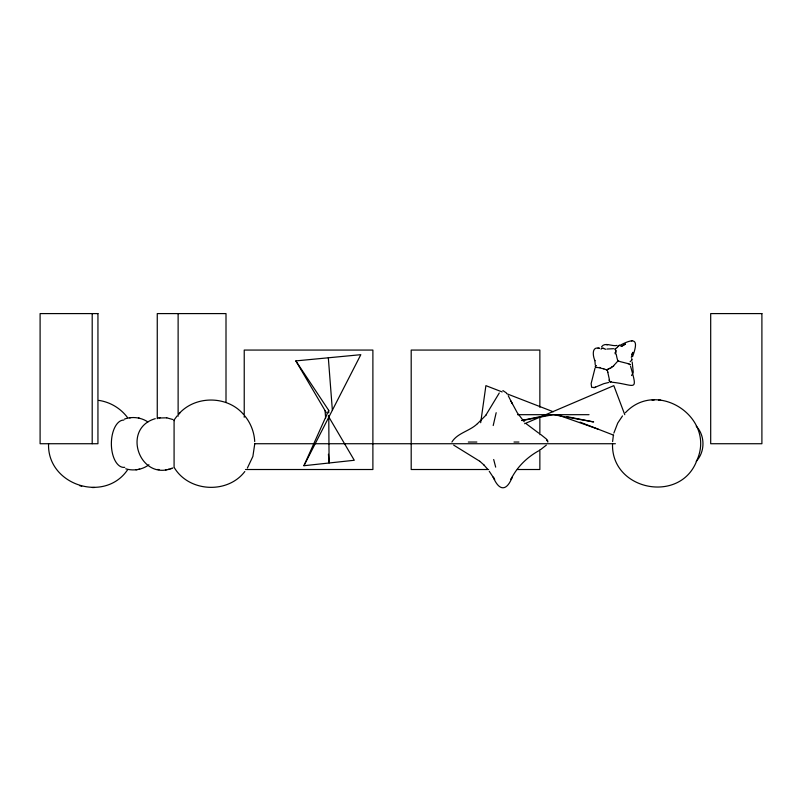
<?xml version="1.0" encoding="UTF-8"?>
<svg xmlns="http://www.w3.org/2000/svg" width="802" height="802" viewBox="0 0 802 802"><rect width="100%" height="100%" fill="white"/><g stroke="black" fill="none" stroke-linecap="round" stroke-linejoin="round"><path stroke-width="1.2" d="M254.765 443.727L252.881 456.448L247.377 468.067M612.608 441.581L613.39 435.185M480.679 422.714L485.902 385.642L502.162 391.947M595.054 368.048L591.134 383.567L591.615 387.276L594.493 387.536L603.766 383.677L608.598 382.494M632.557 356.7C638.833 339.677 635.114 337.512 620.828 344.9M451.907 442.062C457.23 433.03 469.862 431.085 477.28 423.797M496.177 412.699L493.21 425.541M631.284 357.381L632.798 352.319L631.846 354.484M613.861 433.08L617.73 423.075L622.502 415.937M174.084 420.078L174.084 467.376M601.57 346.815C604.868 341.762 612.247 346.775 617.079 345.421M303.928 465.721L328.72 410.393L295.848 360.9L360.82 354.685L303.928 465.721L354.283 460.268L328.239 415.987M599.385 348.268C591.345 346.113 592.878 356.248 594.934 360.689M174.545 419.386L177.102 415.937M499.275 393L485.832 415.225M127.568 469.832C104.44 503.756 46.937 484.759 48.571 443.727M486.022 415.105L477.431 423.717M244.821 471.526C227.678 494.062 189.392 492.177 174.545 468.067M696.226 461.32C705.209 451.827 705.209 435.626 696.226 426.143M615.044 364.178L617.811 361.1M614.502 364.78L613.35 366.033M631.715 360.218L632.227 359.286L631.535 358.705M618.452 346.083L617.35 347.266M179.999 412.749L178.515 414.303C194.756 395.296 227.166 395.296 243.417 414.303M610.813 381.963L610.061 382.173L609.62 380.81M612.928 366.464L611.335 367.707M546.342 445.13L540.688 449.541M595.796 365.572L595.214 366.514L596.066 367.126M625.39 412.749C657.219 378.494 716.306 417.972 696.838 460.498C680.537 504.328 610.843 490.463 612.548 443.727M630.121 361.702L631.435 360.499A12.992 9.985 20.8 0 0 631.675 360.188M616.076 348.479L616.918 347.697A26.546 16.752 -85.3 0 0 617.38 347.326M631.575 375.557L633.269 372.288L632.187 362.003M630.362 364.609L628.808 363.797M148.931 464.769C142.405 469.671 133.533 471.205 125.734 468.799M619.254 345.341L619.886 345.181L620.267 346.093M622.031 346.163L625.46 344.018L621.41 346.223M608.267 369.11L609.891 368.228M538.824 450.744C526.884 457.351 516.929 467.155 510.884 479.456L512.237 477.11C506.694 491.576 499.034 491.085 493.22 477.11L494.664 479.456L489.24 471.265M615.164 348.389L615.655 350.073M524.608 423.717L613.821 385.642L624.768 414.684M155.277 418.664C120.831 428.569 139.989 482.132 172.911 467.927M610.111 368.138L610.823 367.897M594.833 387.416L595.625 387.135M124.51 419.065C132.18 416.268 141.122 417.371 147.879 421.952M170.485 468.799L171.708 468.388M632.086 340.68L631.405 340.85M167.999 469.421L169.252 469.14M138.445 469.421L139.698 469.14M593.821 387.687L594.493 387.536M521.861 420.438L549.53 414.684M521.891 420.579L536.378 417.862M538.794 417.411L553.29 414.684L593.64 421.942L566.803 416.619M157.773 418.042L166.726 417.822M613.54 348.69L607.014 349.03M129.493 417.822L130.766 417.662M159.047 417.822L160.32 417.662M135.899 469.802L137.172 469.641M165.453 469.802L166.726 469.641M652.076 400.128L654.221 399.967M92.38 487.546L94.526 487.486M517.551 414.684L589.029 414.684M476.859 442.042L468.318 442.042M513.992 442.042L518.954 442.042M254.846 443.727L615.405 443.727M245.482 469.511L372.89 469.511L372.89 350.063L244.229 350.063L244.229 417.251M488.639 469.511L411.195 469.511L411.195 350.063L539.856 350.063L539.856 407.296M517.37 469.511L539.856 469.511L539.856 449.601M612.066 382.233C635.154 384.569 638.262 393.13 630.552 366.273M606.462 344.7L607.555 344.78M658.512 399.967L660.658 400.128M598.031 348.138L599.485 348.279M98.806 400.388C110.175 402.043 120.751 408.378 127.568 417.631M166.726 417.822L172.901 419.526M157.773 469.421L159.047 469.641M599.405 367.837L597.149 367.406M558.272 414.925L560.708 415.406M600.096 367.978L603.816 368.91M138.445 418.042L139.688 418.323M502.884 390.544L506.473 393M627.916 363.577L620.377 361.682A14.887 4.2 16.9 0 1 618.823 361.121L618.222 360.99M602.813 348.319L601.4 348.289L601.129 349.231M79.669 485.651L81.734 486.233M605.791 349.301L603.625 348.569M558.222 415.095L598.262 429.21M506.804 393.742L553.26 411.757M579.966 422.113L613.65 435.175M606.934 370.083L606.071 369.712A16.06 9.063 8 0 0 604.518 369.12L604.397 369.09A17.784 9.935 8.2 0 0 603.826 368.9M538.824 433.2L526.292 423.797M540.688 434.463L546.342 438.985L547.856 442.062M479.636 461.17L453.691 445.13M479.786 461.26L484.097 465.09M483.927 464.99L487.606 469.14M524.267 421.852L517.3 412.829L510.884 400.95M244.821 415.937C250.745 423.135 254.264 432.268 254.715 441.581M295.848 360.9L326.334 412.749M508.237 395.697L512.237 403.657L512.007 403.195M174.124 420.088L174.204 420.659M607.796 372.318L609.46 379.907M493.691 459.506L495.676 467.145M616.187 354.053L616.668 356.489A13.554 5.905 75.4 0 0 617.931 360.97M615.996 352.78L615.715 350.574M594.904 360.539L595.254 364.89M328.329 357.792L332.369 410.203M325.061 410.584L325.642 418.073M328.429 454.253L329.101 462.995L328.75 415.406M328.72 410.393L328.74 412.9M539.856 418.494L539.856 434.674M226.004 402.434L226.004 313.592L157.262 313.592L157.262 418.704M178.124 313.592L178.124 416.198M92.2 313.592L92.2 443.727M124.741 467.325A23.669 12.401 90 0 1 112.26 452.549A23.669 12.401 90 0 1 115.919 425.411L116.049 425.21A23.669 12.401 -90 0 1 123.839 420.058M618.422 346.023A10.907 7.278 -89.6 0 1 619.224 345.271M611.395 381.592A12.581 8.17 75.9 0 1 610.923 382.163M609.179 380.95A17.353 9.845 82.1 0 1 609.009 379.988M607.385 370.694A14.687 8.531 79.8 0 1 607.946 372.228M607.034 369.953A8.371 4.17 77.4 0 1 607.154 370.233M607.124 369.732A8.491 1.774 -53.8 0 1 607.284 369.612M630.272 364.579A12.962 3.208 15.8 0 1 629.831 364.75M627.986 363.717A17.895 4.742 17.2 0 1 628.858 363.938M607.655 369.291A15.469 2.476 -50 0 1 608.558 368.709M609.57 368.609A33.975 4.632 -47.1 0 1 609.821 368.489M613.66 366.033A14.526 1.033 -31.7 0 1 613.039 366.344M611.926 366.684A15.629 2.617 -35 0 1 611.495 367.085M614.994 349.642A12.02 2.316 87.9 0 1 615.234 349M615.936 350.554A13.163 1.243 82.1 0 1 616.006 351.146M615.234 353.913A24.892 12.912 74 0 1 615.044 352.549M602.863 348.068A13.965 12.511 29.7 0 1 603.695 348.319M599.525 367.446A30.626 15.779 8.7 0 1 600.237 367.587M597.099 367.617A9.403 7.88 7.5 0 1 595.986 367.336M595.966 365.692A17.263 13.193 14.1 0 1 596.177 365.522M97.944 313.592L40.1 313.592L40.1 443.727L97.944 443.727L97.944 313.592M761.9 313.592L710.692 313.592L710.692 443.727L761.9 443.727L761.9 313.592M547.676 441.07L547.164 440.057L547.666 441.05"/></g></svg>
